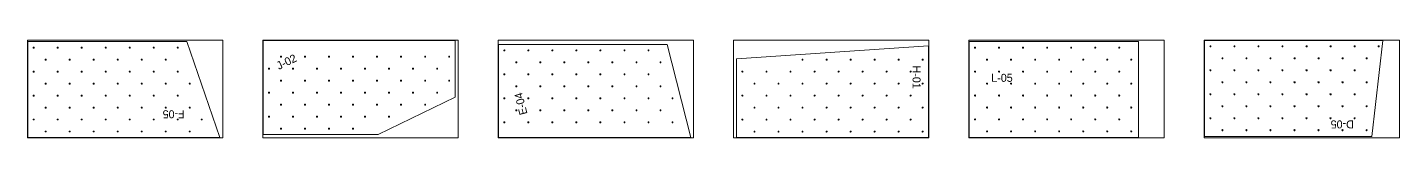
# Model space of a CAD drawing. Extents: x 0 to 287620, y 0 to 1220.
# Drawn here: x 52920 to 70060, y 0 to 1220 of the extents above; entities that cross this region are included whole.
import ezdxf

# ---------------------------------------------------------------- set-up
doc = ezdxf.new("R2010")
doc.units = 0
doc.header["$MEASUREMENT"] = 0
for name, color, linetype, lineweight in [('CUSTOM', 7, 'CONTINUOUS', 0), ('drilling', 7, 'CONTINUOUS', 0), ('FINAL', 7, 'CONTINUOUS', 0)]:
    doc.layers.add(name, color=color, linetype=linetype, lineweight=lineweight)

msp = doc.modelspace()

# ---------------------------------------------------------------- linework, layer by layer
at = {"layer": 'CUSTOM', "lineweight": 0}
for points in [[(52920, 0), (55360, 0), (55360, 1220), (52920, 1220)], [(55860, 0), (58300, 0), (58300, 1220), (55860, 1220)], [(58800, 0), (61240, 0), (61240, 1220), (58800, 1220)], [(61740, 0), (64180, 0), (64180, 1220), (61740, 1220)], [(64680, 0), (67120, 0), (67120, 1220), (64680, 1220)], [(67620, 0), (70060, 0), (70060, 1220), (67620, 1220)]]:
    msp.add_lwpolyline(points, close=True, dxfattribs=at)
at = {"layer": 'drilling', "lineweight": 0}
for points in [[(52992, 1128), (52993, 1124), (52995, 1122), (52999, 1122), (53002, 1123), (53004, 1126), (53004, 1130), (53002, 1133), (52999, 1134), (52995, 1134), (52993, 1132)], [(53292, 1128), (53293, 1124), (53295, 1122), (53299, 1122), (53302, 1123), (53304, 1126), (53304, 1130), (53302, 1133), (53299, 1134), (53295, 1134), (53293, 1132)], [(53592, 1128), (53593, 1124), (53595, 1122), (53599, 1122), (53602, 1123), (53604, 1126), (53604, 1130), (53602, 1133), (53599, 1134), (53595, 1134), (53593, 1132)], [(53892, 1128), (53893, 1124), (53895, 1122), (53899, 1122), (53902, 1123), (53904, 1126), (53904, 1130), (53902, 1133), (53899, 1134), (53895, 1134), (53893, 1132)], [(54192, 1128), (54193, 1124), (54195, 1122), (54199, 1122), (54202, 1123), (54204, 1126), (54204, 1130), (54202, 1133), (54199, 1134), (54195, 1134), (54193, 1132)], [(54492, 1128), (54493, 1124), (54495, 1122), (54499, 1122), (54502, 1123), (54504, 1126), (54504, 1130), (54502, 1133), (54499, 1134), (54495, 1134), (54493, 1132)], [(54792, 1128), (54793, 1124), (54795, 1122), (54799, 1122), (54802, 1123), (54804, 1126), (54804, 1130), (54802, 1133), (54799, 1134), (54795, 1134), (54793, 1132)], [(58878, 1099), (58874, 1098), (58872, 1095), (58872, 1092), (58873, 1088), (58876, 1086), (58880, 1086), (58883, 1088), (58884, 1092), (58884, 1095), (58882, 1098)], [(59178, 1099), (59174, 1098), (59172, 1095), (59172, 1092), (59173, 1088), (59176, 1086), (59180, 1086), (59183, 1088), (59184, 1092), (59184, 1095), (59182, 1098)], [(59478, 1099), (59474, 1098), (59472, 1095), (59472, 1092), (59473, 1088), (59476, 1086), (59480, 1086), (59483, 1088), (59484, 1092), (59484, 1095), (59482, 1098)], [(59778, 1099), (59774, 1098), (59772, 1095), (59772, 1092), (59773, 1088), (59776, 1086), (59780, 1086), (59783, 1088), (59784, 1092), (59784, 1095), (59782, 1098)], [(60078, 1099), (60074, 1098), (60072, 1095), (60072, 1092), (60073, 1088), (60076, 1086), (60080, 1086), (60083, 1088), (60084, 1092), (60084, 1095), (60082, 1098)], [(60378, 1099), (60374, 1098), (60372, 1095), (60372, 1092), (60373, 1088), (60376, 1086), (60380, 1086), (60383, 1088), (60384, 1092), (60384, 1095), (60382, 1098)], [(60678, 1099), (60674, 1098), (60672, 1095), (60672, 1092), (60673, 1088), (60676, 1086), (60680, 1086), (60683, 1088), (60684, 1092), (60684, 1095), (60682, 1098)], [(64764, 1128), (64763, 1132), (64761, 1134), (64757, 1135), (64754, 1133), (64752, 1130), (64752, 1126), (64754, 1123), (64757, 1122), (64761, 1122), (64763, 1125)], [(65064, 1128), (65063, 1132), (65061, 1134), (65057, 1135), (65054, 1133), (65052, 1130), (65052, 1126), (65054, 1123), (65057, 1122), (65061, 1122), (65063, 1125)], [(65364, 1128), (65363, 1132), (65361, 1134), (65357, 1135), (65354, 1133), (65352, 1130), (65352, 1126), (65354, 1123), (65357, 1122), (65361, 1122), (65363, 1125)], [(65664, 1128), (65663, 1132), (65661, 1134), (65657, 1135), (65654, 1133), (65652, 1130), (65652, 1126), (65654, 1123), (65657, 1122), (65661, 1122), (65663, 1125)], [(65964, 1128), (65963, 1132), (65961, 1134), (65957, 1135), (65954, 1133), (65952, 1130), (65952, 1126), (65954, 1123), (65957, 1122), (65961, 1122), (65963, 1125)], [(66264, 1128), (66263, 1132), (66261, 1134), (66257, 1135), (66254, 1133), (66252, 1130), (66252, 1126), (66254, 1123), (66257, 1122), (66261, 1122), (66263, 1125)], [(66564, 1128), (66563, 1132), (66561, 1134), (66557, 1135), (66554, 1133), (66552, 1130), (66552, 1126), (66554, 1123), (66557, 1122), (66561, 1122), (66563, 1125)], [(67691, 1144), (67693, 1141), (67695, 1138), (67699, 1138), (67702, 1139), (67704, 1143), (67704, 1146), (67702, 1149), (67699, 1151), (67695, 1150), (67693, 1148)], [(67991, 1144), (67993, 1141), (67995, 1138), (67999, 1138), (68002, 1139), (68004, 1143), (68004, 1146), (68002, 1149), (67999, 1151), (67995, 1150), (67993, 1148)], [(68291, 1144), (68293, 1141), (68295, 1138), (68299, 1138), (68302, 1139), (68304, 1143), (68304, 1146), (68302, 1149), (68299, 1151), (68295, 1150), (68293, 1148)], [(68591, 1144), (68593, 1141), (68595, 1138), (68599, 1138), (68602, 1139), (68604, 1143), (68604, 1146), (68602, 1149), (68599, 1151), (68595, 1150), (68593, 1148)], [(68891, 1144), (68893, 1141), (68895, 1138), (68899, 1138), (68902, 1139), (68904, 1143), (68904, 1146), (68902, 1149), (68899, 1151), (68895, 1150), (68893, 1148)], [(69191, 1144), (69193, 1141), (69195, 1138), (69199, 1138), (69202, 1139), (69204, 1143), (69204, 1146), (69202, 1149), (69199, 1151), (69195, 1150), (69193, 1148)], [(69491, 1144), (69493, 1141), (69495, 1138), (69499, 1138), (69502, 1139), (69504, 1143), (69504, 1146), (69502, 1149), (69499, 1151), (69495, 1150), (69493, 1148)], [(69791, 1144), (69793, 1141), (69795, 1138), (69799, 1138), (69802, 1139), (69804, 1143), (69804, 1146), (69802, 1149), (69799, 1151), (69795, 1150), (69793, 1148)], [(53142, 978), (53143, 974), (53145, 972), (53149, 972), (53152, 973), (53154, 976), (53154, 980), (53152, 983), (53149, 984), (53145, 984), (53143, 982)], [(53442, 978), (53443, 974), (53445, 972), (53449, 972), (53452, 973), (53454, 976), (53454, 980), (53452, 983), (53449, 984), (53445, 984), (53443, 982)], [(53742, 978), (53743, 974), (53745, 972), (53749, 972), (53752, 973), (53754, 976), (53754, 980), (53752, 983), (53749, 984), (53745, 984), (53743, 982)], [(54042, 978), (54043, 974), (54045, 972), (54049, 972), (54052, 973), (54054, 976), (54054, 980), (54052, 983), (54049, 984), (54045, 984), (54043, 982)], [(54342, 978), (54343, 974), (54345, 972), (54349, 972), (54352, 973), (54354, 976), (54354, 980), (54352, 983), (54349, 984), (54345, 984), (54343, 982)], [(54642, 978), (54643, 974), (54645, 972), (54649, 972), (54652, 973), (54654, 976), (54654, 980), (54652, 983), (54649, 984), (54645, 984), (54643, 982)], [(55944, 864), (55943, 867), (55941, 870), (55937, 870), (55934, 869), (55932, 866), (55932, 862), (55934, 859), (55937, 857), (55941, 858), (55943, 860)], [(56094, 1014), (56093, 1017), (56091, 1020), (56087, 1020), (56084, 1019), (56082, 1016), (56082, 1012), (56084, 1009), (56087, 1007), (56091, 1008), (56093, 1010)], [(56244, 864), (56243, 867), (56241, 870), (56237, 870), (56234, 869), (56232, 866), (56232, 862), (56234, 859), (56237, 857), (56241, 858), (56243, 860)], [(56394, 1014), (56393, 1017), (56391, 1020), (56387, 1020), (56384, 1019), (56382, 1016), (56382, 1012), (56384, 1009), (56387, 1007), (56391, 1008), (56393, 1010)], [(56544, 864), (56543, 867), (56541, 870), (56537, 870), (56534, 869), (56532, 866), (56532, 862), (56534, 859), (56537, 857), (56541, 858), (56543, 860)], [(56694, 1014), (56693, 1017), (56691, 1020), (56687, 1020), (56684, 1019), (56682, 1016), (56682, 1012), (56684, 1009), (56687, 1007), (56691, 1008), (56693, 1010)], [(56844, 864), (56843, 867), (56841, 870), (56837, 870), (56834, 869), (56832, 866), (56832, 862), (56834, 859), (56837, 857), (56841, 858), (56843, 860)], [(56994, 1014), (56993, 1017), (56991, 1020), (56987, 1020), (56984, 1019), (56982, 1016), (56982, 1012), (56984, 1009), (56987, 1007), (56991, 1008), (56993, 1010)], [(57144, 864), (57143, 867), (57141, 870), (57137, 870), (57134, 869), (57132, 866), (57132, 862), (57134, 859), (57137, 857), (57141, 858), (57143, 860)], [(57294, 1014), (57293, 1017), (57291, 1020), (57287, 1020), (57284, 1019), (57282, 1016), (57282, 1012), (57284, 1009), (57287, 1007), (57291, 1008), (57293, 1010)], [(57444, 864), (57443, 867), (57441, 870), (57437, 870), (57434, 869), (57432, 866), (57432, 862), (57434, 859), (57437, 857), (57441, 858), (57443, 860)], [(57594, 1014), (57593, 1017), (57591, 1020), (57587, 1020), (57584, 1019), (57582, 1016), (57582, 1012), (57584, 1009), (57587, 1007), (57591, 1008), (57593, 1010)], [(57744, 864), (57743, 867), (57741, 870), (57737, 870), (57734, 869), (57732, 866), (57732, 862), (57734, 859), (57737, 857), (57741, 858), (57743, 860)], [(57894, 1014), (57893, 1017), (57891, 1020), (57887, 1020), (57884, 1019), (57882, 1016), (57882, 1012), (57884, 1009), (57887, 1007), (57891, 1008), (57893, 1010)], [(58044, 864), (58043, 867), (58041, 870), (58037, 870), (58034, 869), (58032, 866), (58032, 862), (58034, 859), (58037, 857), (58041, 858), (58043, 860)], [(58194, 1014), (58193, 1017), (58191, 1020), (58187, 1020), (58184, 1019), (58182, 1016), (58182, 1012), (58184, 1009), (58187, 1007), (58191, 1008), (58193, 1010)], [(59028, 949), (59024, 948), (59022, 945), (59022, 942), (59023, 938), (59026, 936), (59030, 936), (59033, 938), (59034, 942), (59034, 945), (59032, 948)], [(59328, 949), (59324, 948), (59322, 945), (59322, 942), (59323, 938), (59326, 936), (59330, 936), (59333, 938), (59334, 942), (59334, 945), (59332, 948)], [(59628, 949), (59624, 948), (59622, 945), (59622, 942), (59623, 938), (59626, 936), (59630, 936), (59633, 938), (59634, 942), (59634, 945), (59632, 948)], [(59928, 949), (59924, 948), (59922, 945), (59922, 942), (59923, 938), (59926, 936), (59930, 936), (59933, 938), (59934, 942), (59934, 945), (59932, 948)], [(60228, 949), (60224, 948), (60222, 945), (60222, 942), (60223, 938), (60226, 936), (60230, 936), (60233, 938), (60234, 942), (60234, 945), (60232, 948)], [(60528, 949), (60524, 948), (60522, 945), (60522, 942), (60523, 938), (60526, 936), (60530, 936), (60533, 938), (60534, 942), (60534, 945), (60532, 948)], [(60828, 949), (60824, 948), (60822, 945), (60822, 942), (60823, 938), (60826, 936), (60830, 936), (60833, 938), (60834, 942), (60834, 945), (60832, 948)], [(62602, 971), (62606, 973), (62608, 975), (62608, 979), (62607, 982), (62604, 984), (62600, 984), (62597, 982), (62596, 979), (62596, 975), (62598, 973)], [(62902, 971), (62906, 973), (62908, 975), (62908, 979), (62907, 982), (62904, 984), (62900, 984), (62897, 982), (62896, 979), (62896, 975), (62898, 973)], [(63202, 971), (63206, 973), (63208, 975), (63208, 979), (63207, 982), (63204, 984), (63200, 984), (63197, 982), (63196, 979), (63196, 975), (63198, 973)], [(63502, 971), (63506, 973), (63508, 975), (63508, 979), (63507, 982), (63504, 984), (63500, 984), (63497, 982), (63496, 979), (63496, 975), (63498, 973)], [(63802, 971), (63806, 973), (63808, 975), (63808, 979), (63807, 982), (63804, 984), (63800, 984), (63797, 982), (63796, 979), (63796, 975), (63798, 973)], [(64102, 971), (64106, 973), (64108, 975), (64108, 979), (64107, 982), (64104, 984), (64100, 984), (64097, 982), (64096, 979), (64096, 975), (64098, 973)], [(64914, 978), (64913, 982), (64911, 984), (64907, 985), (64904, 983), (64902, 980), (64902, 976), (64904, 973), (64907, 972), (64911, 972), (64913, 975)], [(65214, 978), (65213, 982), (65211, 984), (65207, 985), (65204, 983), (65202, 980), (65202, 976), (65204, 973), (65207, 972), (65211, 972), (65213, 975)], [(65514, 978), (65513, 982), (65511, 984), (65507, 985), (65504, 983), (65502, 980), (65502, 976), (65504, 973), (65507, 972), (65511, 972), (65513, 975)], [(65814, 978), (65813, 982), (65811, 984), (65807, 985), (65804, 983), (65802, 980), (65802, 976), (65804, 973), (65807, 972), (65811, 972), (65813, 975)], [(66114, 978), (66113, 982), (66111, 984), (66107, 985), (66104, 983), (66102, 980), (66102, 976), (66104, 973), (66107, 972), (66111, 972), (66113, 975)], [(66414, 978), (66413, 982), (66411, 984), (66407, 985), (66404, 983), (66402, 980), (66402, 976), (66404, 973), (66407, 972), (66411, 972), (66413, 975)], [(66714, 978), (66713, 982), (66711, 984), (66707, 985), (66704, 983), (66702, 980), (66702, 976), (66704, 973), (66707, 972), (66711, 972), (66713, 975)], [(67841, 994), (67843, 991), (67845, 988), (67849, 988), (67852, 989), (67854, 993), (67854, 996), (67852, 999), (67849, 1001), (67845, 1000), (67843, 998)], [(68141, 994), (68143, 991), (68145, 988), (68149, 988), (68152, 989), (68154, 993), (68154, 996), (68152, 999), (68149, 1001), (68145, 1000), (68143, 998)], [(68441, 994), (68443, 991), (68445, 988), (68449, 988), (68452, 989), (68454, 993), (68454, 996), (68452, 999), (68449, 1001), (68445, 1000), (68443, 998)], [(68741, 994), (68743, 991), (68745, 988), (68749, 988), (68752, 989), (68754, 993), (68754, 996), (68752, 999), (68749, 1001), (68745, 1000), (68743, 998)], [(69041, 994), (69043, 991), (69045, 988), (69049, 988), (69052, 989), (69054, 993), (69054, 996), (69052, 999), (69049, 1001), (69045, 1000), (69043, 998)], [(69341, 994), (69343, 991), (69345, 988), (69349, 988), (69352, 989), (69354, 993), (69354, 996), (69352, 999), (69349, 1001), (69345, 1000), (69343, 998)], [(69641, 994), (69643, 991), (69645, 988), (69649, 988), (69652, 989), (69654, 993), (69654, 996), (69652, 999), (69649, 1001), (69645, 1000), (69643, 998)], [(52992, 828), (52993, 824), (52995, 822), (52999, 822), (53002, 823), (53004, 826), (53004, 830), (53002, 833), (52999, 834), (52995, 834), (52993, 832)], [(53292, 828), (53293, 824), (53295, 822), (53299, 822), (53302, 823), (53304, 826), (53304, 830), (53302, 833), (53299, 834), (53295, 834), (53293, 832)], [(53592, 828), (53593, 824), (53595, 822), (53599, 822), (53602, 823), (53604, 826), (53604, 830), (53602, 833), (53599, 834), (53595, 834), (53593, 832)], [(53892, 828), (53893, 824), (53895, 822), (53899, 822), (53902, 823), (53904, 826), (53904, 830), (53902, 833), (53899, 834), (53895, 834), (53893, 832)], [(54192, 828), (54193, 824), (54195, 822), (54199, 822), (54202, 823), (54204, 826), (54204, 830), (54202, 833), (54199, 834), (54195, 834), (54193, 832)], [(54492, 828), (54493, 824), (54495, 822), (54499, 822), (54502, 823), (54504, 826), (54504, 830), (54502, 833), (54499, 834), (54495, 834), (54493, 832)], [(54792, 828), (54793, 824), (54795, 822), (54799, 822), (54802, 823), (54804, 826), (54804, 830), (54802, 833), (54799, 834), (54795, 834), (54793, 832)], [(56094, 714), (56093, 717), (56091, 720), (56087, 720), (56084, 719), (56082, 716), (56082, 712), (56084, 709), (56087, 707), (56091, 708), (56093, 710)], [(56394, 714), (56393, 717), (56391, 720), (56387, 720), (56384, 719), (56382, 716), (56382, 712), (56384, 709), (56387, 707), (56391, 708), (56393, 710)], [(56694, 714), (56693, 717), (56691, 720), (56687, 720), (56684, 719), (56682, 716), (56682, 712), (56684, 709), (56687, 707), (56691, 708), (56693, 710)], [(56994, 714), (56993, 717), (56991, 720), (56987, 720), (56984, 719), (56982, 716), (56982, 712), (56984, 709), (56987, 707), (56991, 708), (56993, 710)], [(57294, 714), (57293, 717), (57291, 720), (57287, 720), (57284, 719), (57282, 716), (57282, 712), (57284, 709), (57287, 707), (57291, 708), (57293, 710)], [(57594, 714), (57593, 717), (57591, 720), (57587, 720), (57584, 719), (57582, 716), (57582, 712), (57584, 709), (57587, 707), (57591, 708), (57593, 710)], [(57894, 714), (57893, 717), (57891, 720), (57887, 720), (57884, 719), (57882, 716), (57882, 712), (57884, 709), (57887, 707), (57891, 708), (57893, 710)], [(58194, 714), (58193, 717), (58191, 720), (58187, 720), (58184, 719), (58182, 716), (58182, 712), (58184, 709), (58187, 707), (58191, 708), (58193, 710)], [(58878, 799), (58874, 798), (58872, 795), (58872, 792), (58873, 788), (58876, 786), (58880, 786), (58883, 788), (58884, 792), (58884, 795), (58882, 798)], [(59178, 799), (59174, 798), (59172, 795), (59172, 792), (59173, 788), (59176, 786), (59180, 786), (59183, 788), (59184, 792), (59184, 795), (59182, 798)], [(59478, 799), (59474, 798), (59472, 795), (59472, 792), (59473, 788), (59476, 786), (59480, 786), (59483, 788), (59484, 792), (59484, 795), (59482, 798)], [(59778, 799), (59774, 798), (59772, 795), (59772, 792), (59773, 788), (59776, 786), (59780, 786), (59783, 788), (59784, 792), (59784, 795), (59782, 798)], [(60078, 799), (60074, 798), (60072, 795), (60072, 792), (60073, 788), (60076, 786), (60080, 786), (60083, 788), (60084, 792), (60084, 795), (60082, 798)], [(60378, 799), (60374, 798), (60372, 795), (60372, 792), (60373, 788), (60376, 786), (60380, 786), (60383, 788), (60384, 792), (60384, 795), (60382, 798)], [(60678, 799), (60674, 798), (60672, 795), (60672, 792), (60673, 788), (60676, 786), (60680, 786), (60683, 788), (60684, 792), (60684, 795), (60682, 798)], [(61852, 821), (61856, 823), (61858, 825), (61858, 829), (61857, 832), (61854, 834), (61850, 834), (61847, 832), (61846, 829), (61846, 825), (61848, 823)], [(62152, 821), (62156, 823), (62158, 825), (62158, 829), (62157, 832), (62154, 834), (62150, 834), (62147, 832), (62146, 829), (62146, 825), (62148, 823)], [(62452, 821), (62456, 823), (62458, 825), (62458, 829), (62457, 832), (62454, 834), (62450, 834), (62447, 832), (62446, 829), (62446, 825), (62448, 823)], [(62752, 821), (62756, 823), (62758, 825), (62758, 829), (62757, 832), (62754, 834), (62750, 834), (62747, 832), (62746, 829), (62746, 825), (62748, 823)], [(63052, 821), (63056, 823), (63058, 825), (63058, 829), (63057, 832), (63054, 834), (63050, 834), (63047, 832), (63046, 829), (63046, 825), (63048, 823)], [(63352, 821), (63356, 823), (63358, 825), (63358, 829), (63357, 832), (63354, 834), (63350, 834), (63347, 832), (63346, 829), (63346, 825), (63348, 823)], [(63652, 821), (63656, 823), (63658, 825), (63658, 829), (63657, 832), (63654, 834), (63650, 834), (63647, 832), (63646, 829), (63646, 825), (63648, 823)], [(63952, 821), (63956, 823), (63958, 825), (63958, 829), (63957, 832), (63954, 834), (63950, 834), (63947, 832), (63946, 829), (63946, 825), (63948, 823)], [(64764, 828), (64763, 832), (64761, 834), (64757, 835), (64754, 833), (64752, 830), (64752, 826), (64754, 823), (64757, 822), (64761, 822), (64763, 825)], [(65064, 828), (65063, 832), (65061, 834), (65057, 835), (65054, 833), (65052, 830), (65052, 826), (65054, 823), (65057, 822), (65061, 822), (65063, 825)], [(65364, 828), (65363, 832), (65361, 834), (65357, 835), (65354, 833), (65352, 830), (65352, 826), (65354, 823), (65357, 822), (65361, 822), (65363, 825)], [(65664, 828), (65663, 832), (65661, 834), (65657, 835), (65654, 833), (65652, 830), (65652, 826), (65654, 823), (65657, 822), (65661, 822), (65663, 825)], [(65964, 828), (65963, 832), (65961, 834), (65957, 835), (65954, 833), (65952, 830), (65952, 826), (65954, 823), (65957, 822), (65961, 822), (65963, 825)], [(66264, 828), (66263, 832), (66261, 834), (66257, 835), (66254, 833), (66252, 830), (66252, 826), (66254, 823), (66257, 822), (66261, 822), (66263, 825)], [(66564, 828), (66563, 832), (66561, 834), (66557, 835), (66554, 833), (66552, 830), (66552, 826), (66554, 823), (66557, 822), (66561, 822), (66563, 825)], [(67691, 844), (67693, 841), (67695, 838), (67699, 838), (67702, 839), (67704, 843), (67704, 846), (67702, 849), (67699, 851), (67695, 850), (67693, 848)], [(67841, 694), (67843, 691), (67845, 688), (67849, 688), (67852, 689), (67854, 693), (67854, 696), (67852, 699), (67849, 701), (67845, 700), (67843, 698)], [(67991, 844), (67993, 841), (67995, 838), (67999, 838), (68002, 839), (68004, 843), (68004, 846), (68002, 849), (67999, 851), (67995, 850), (67993, 848)], [(68141, 694), (68143, 691), (68145, 688), (68149, 688), (68152, 689), (68154, 693), (68154, 696), (68152, 699), (68149, 701), (68145, 700), (68143, 698)], [(68291, 844), (68293, 841), (68295, 838), (68299, 838), (68302, 839), (68304, 843), (68304, 846), (68302, 849), (68299, 851), (68295, 850), (68293, 848)], [(68441, 694), (68443, 691), (68445, 688), (68449, 688), (68452, 689), (68454, 693), (68454, 696), (68452, 699), (68449, 701), (68445, 700), (68443, 698)], [(68591, 844), (68593, 841), (68595, 838), (68599, 838), (68602, 839), (68604, 843), (68604, 846), (68602, 849), (68599, 851), (68595, 850), (68593, 848)], [(68741, 694), (68743, 691), (68745, 688), (68749, 688), (68752, 689), (68754, 693), (68754, 696), (68752, 699), (68749, 701), (68745, 700), (68743, 698)], [(68891, 844), (68893, 841), (68895, 838), (68899, 838), (68902, 839), (68904, 843), (68904, 846), (68902, 849), (68899, 851), (68895, 850), (68893, 848)], [(69041, 694), (69043, 691), (69045, 688), (69049, 688), (69052, 689), (69054, 693), (69054, 696), (69052, 699), (69049, 701), (69045, 700), (69043, 698)], [(69191, 844), (69193, 841), (69195, 838), (69199, 838), (69202, 839), (69204, 843), (69204, 846), (69202, 849), (69199, 851), (69195, 850), (69193, 848)], [(69341, 694), (69343, 691), (69345, 688), (69349, 688), (69352, 689), (69354, 693), (69354, 696), (69352, 699), (69349, 701), (69345, 700), (69343, 698)], [(69491, 844), (69493, 841), (69495, 838), (69499, 838), (69502, 839), (69504, 843), (69504, 846), (69502, 849), (69499, 851), (69495, 850), (69493, 848)], [(69641, 694), (69643, 691), (69645, 688), (69649, 688), (69652, 689), (69654, 693), (69654, 696), (69652, 699), (69649, 701), (69645, 700), (69643, 698)], [(52992, 528), (52993, 524), (52995, 522), (52999, 522), (53002, 523), (53004, 526), (53004, 530), (53002, 533), (52999, 534), (52995, 534), (52993, 532)], [(53142, 678), (53143, 674), (53145, 672), (53149, 672), (53152, 673), (53154, 676), (53154, 680), (53152, 683), (53149, 684), (53145, 684), (53143, 682)], [(53292, 528), (53293, 524), (53295, 522), (53299, 522), (53302, 523), (53304, 526), (53304, 530), (53302, 533), (53299, 534), (53295, 534), (53293, 532)], [(53442, 678), (53443, 674), (53445, 672), (53449, 672), (53452, 673), (53454, 676), (53454, 680), (53452, 683), (53449, 684), (53445, 684), (53443, 682)], [(53592, 528), (53593, 524), (53595, 522), (53599, 522), (53602, 523), (53604, 526), (53604, 530), (53602, 533), (53599, 534), (53595, 534), (53593, 532)], [(53742, 678), (53743, 674), (53745, 672), (53749, 672), (53752, 673), (53754, 676), (53754, 680), (53752, 683), (53749, 684), (53745, 684), (53743, 682)], [(53892, 528), (53893, 524), (53895, 522), (53899, 522), (53902, 523), (53904, 526), (53904, 530), (53902, 533), (53899, 534), (53895, 534), (53893, 532)], [(54042, 678), (54043, 674), (54045, 672), (54049, 672), (54052, 673), (54054, 676), (54054, 680), (54052, 683), (54049, 684), (54045, 684), (54043, 682)], [(54192, 528), (54193, 524), (54195, 522), (54199, 522), (54202, 523), (54204, 526), (54204, 530), (54202, 533), (54199, 534), (54195, 534), (54193, 532)], [(54342, 678), (54343, 674), (54345, 672), (54349, 672), (54352, 673), (54354, 676), (54354, 680), (54352, 683), (54349, 684), (54345, 684), (54343, 682)], [(54492, 528), (54493, 524), (54495, 522), (54499, 522), (54502, 523), (54504, 526), (54504, 530), (54502, 533), (54499, 534), (54495, 534), (54493, 532)], [(54642, 678), (54643, 674), (54645, 672), (54649, 672), (54652, 673), (54654, 676), (54654, 680), (54652, 683), (54649, 684), (54645, 684), (54643, 682)], [(54792, 528), (54793, 524), (54795, 522), (54799, 522), (54802, 523), (54804, 526), (54804, 530), (54802, 533), (54799, 534), (54795, 534), (54793, 532)], [(54942, 678), (54943, 674), (54945, 672), (54949, 672), (54952, 673), (54954, 676), (54954, 680), (54952, 683), (54949, 684), (54945, 684), (54943, 682)], [(55944, 564), (55943, 567), (55941, 570), (55937, 570), (55934, 569), (55932, 566), (55932, 562), (55934, 559), (55937, 557), (55941, 558), (55943, 560)], [(56244, 564), (56243, 567), (56241, 570), (56237, 570), (56234, 569), (56232, 566), (56232, 562), (56234, 559), (56237, 557), (56241, 558), (56243, 560)], [(56544, 564), (56543, 567), (56541, 570), (56537, 570), (56534, 569), (56532, 566), (56532, 562), (56534, 559), (56537, 557), (56541, 558), (56543, 560)], [(56844, 564), (56843, 567), (56841, 570), (56837, 570), (56834, 569), (56832, 566), (56832, 562), (56834, 559), (56837, 557), (56841, 558), (56843, 560)], [(57144, 564), (57143, 567), (57141, 570), (57137, 570), (57134, 569), (57132, 566), (57132, 562), (57134, 559), (57137, 557), (57141, 558), (57143, 560)], [(57444, 564), (57443, 567), (57441, 570), (57437, 570), (57434, 569), (57432, 566), (57432, 562), (57434, 559), (57437, 557), (57441, 558), (57443, 560)], [(57744, 564), (57743, 567), (57741, 570), (57737, 570), (57734, 569), (57732, 566), (57732, 562), (57734, 559), (57737, 557), (57741, 558), (57743, 560)], [(58044, 564), (58043, 567), (58041, 570), (58037, 570), (58034, 569), (58032, 566), (58032, 562), (58034, 559), (58037, 557), (58041, 558), (58043, 560)], [(59028, 649), (59024, 648), (59022, 645), (59022, 642), (59023, 638), (59026, 636), (59030, 636), (59033, 638), (59034, 642), (59034, 645), (59032, 648)], [(59328, 649), (59324, 648), (59322, 645), (59322, 642), (59323, 638), (59326, 636), (59330, 636), (59333, 638), (59334, 642), (59334, 645), (59332, 648)], [(59628, 649), (59624, 648), (59622, 645), (59622, 642), (59623, 638), (59626, 636), (59630, 636), (59633, 638), (59634, 642), (59634, 645), (59632, 648)], [(59928, 649), (59924, 648), (59922, 645), (59922, 642), (59923, 638), (59926, 636), (59930, 636), (59933, 638), (59934, 642), (59934, 645), (59932, 648)], [(60228, 649), (60224, 648), (60222, 645), (60222, 642), (60223, 638), (60226, 636), (60230, 636), (60233, 638), (60234, 642), (60234, 645), (60232, 648)], [(60528, 649), (60524, 648), (60522, 645), (60522, 642), (60523, 638), (60526, 636), (60530, 636), (60533, 638), (60534, 642), (60534, 645), (60532, 648)], [(60828, 649), (60824, 648), (60822, 645), (60822, 642), (60823, 638), (60826, 636), (60830, 636), (60833, 638), (60834, 642), (60834, 645), (60832, 648)], [(61852, 521), (61856, 523), (61858, 525), (61858, 529), (61857, 532), (61854, 534), (61850, 534), (61847, 532), (61846, 529), (61846, 525), (61848, 523)], [(62002, 671), (62006, 673), (62008, 675), (62008, 679), (62007, 682), (62004, 684), (62000, 684), (61997, 682), (61996, 679), (61996, 675), (61998, 673)], [(62152, 521), (62156, 523), (62158, 525), (62158, 529), (62157, 532), (62154, 534), (62150, 534), (62147, 532), (62146, 529), (62146, 525), (62148, 523)], [(62302, 671), (62306, 673), (62308, 675), (62308, 679), (62307, 682), (62304, 684), (62300, 684), (62297, 682), (62296, 679), (62296, 675), (62298, 673)], [(62452, 521), (62456, 523), (62458, 525), (62458, 529), (62457, 532), (62454, 534), (62450, 534), (62447, 532), (62446, 529), (62446, 525), (62448, 523)], [(62602, 671), (62606, 673), (62608, 675), (62608, 679), (62607, 682), (62604, 684), (62600, 684), (62597, 682), (62596, 679), (62596, 675), (62598, 673)], [(62752, 521), (62756, 523), (62758, 525), (62758, 529), (62757, 532), (62754, 534), (62750, 534), (62747, 532), (62746, 529), (62746, 525), (62748, 523)], [(62902, 671), (62906, 673), (62908, 675), (62908, 679), (62907, 682), (62904, 684), (62900, 684), (62897, 682), (62896, 679), (62896, 675), (62898, 673)], [(63052, 521), (63056, 523), (63058, 525), (63058, 529), (63057, 532), (63054, 534), (63050, 534), (63047, 532), (63046, 529), (63046, 525), (63048, 523)], [(63202, 671), (63206, 673), (63208, 675), (63208, 679), (63207, 682), (63204, 684), (63200, 684), (63197, 682), (63196, 679), (63196, 675), (63198, 673)], [(63352, 521), (63356, 523), (63358, 525), (63358, 529), (63357, 532), (63354, 534), (63350, 534), (63347, 532), (63346, 529), (63346, 525), (63348, 523)], [(63502, 671), (63506, 673), (63508, 675), (63508, 679), (63507, 682), (63504, 684), (63500, 684), (63497, 682), (63496, 679), (63496, 675), (63498, 673)], [(63652, 521), (63656, 523), (63658, 525), (63658, 529), (63657, 532), (63654, 534), (63650, 534), (63647, 532), (63646, 529), (63646, 525), (63648, 523)], [(63802, 671), (63806, 673), (63808, 675), (63808, 679), (63807, 682), (63804, 684), (63800, 684), (63797, 682), (63796, 679), (63796, 675), (63798, 673)], [(63952, 521), (63956, 523), (63958, 525), (63958, 529), (63957, 532), (63954, 534), (63950, 534), (63947, 532), (63946, 529), (63946, 525), (63948, 523)], [(64102, 671), (64106, 673), (64108, 675), (64108, 679), (64107, 682), (64104, 684), (64100, 684), (64097, 682), (64096, 679), (64096, 675), (64098, 673)], [(64764, 528), (64763, 532), (64761, 534), (64757, 535), (64754, 533), (64752, 530), (64752, 526), (64754, 523), (64757, 522), (64761, 522), (64763, 525)], [(64914, 678), (64913, 682), (64911, 684), (64907, 685), (64904, 683), (64902, 680), (64902, 676), (64904, 673), (64907, 672), (64911, 672), (64913, 675)], [(65064, 528), (65063, 532), (65061, 534), (65057, 535), (65054, 533), (65052, 530), (65052, 526), (65054, 523), (65057, 522), (65061, 522), (65063, 525)], [(65214, 678), (65213, 682), (65211, 684), (65207, 685), (65204, 683), (65202, 680), (65202, 676), (65204, 673), (65207, 672), (65211, 672), (65213, 675)], [(65364, 528), (65363, 532), (65361, 534), (65357, 535), (65354, 533), (65352, 530), (65352, 526), (65354, 523), (65357, 522), (65361, 522), (65363, 525)], [(65514, 678), (65513, 682), (65511, 684), (65507, 685), (65504, 683), (65502, 680), (65502, 676), (65504, 673), (65507, 672), (65511, 672), (65513, 675)], [(65664, 528), (65663, 532), (65661, 534), (65657, 535), (65654, 533), (65652, 530), (65652, 526), (65654, 523), (65657, 522), (65661, 522), (65663, 525)], [(65814, 678), (65813, 682), (65811, 684), (65807, 685), (65804, 683), (65802, 680), (65802, 676), (65804, 673), (65807, 672), (65811, 672), (65813, 675)], [(65964, 528), (65963, 532), (65961, 534), (65957, 535), (65954, 533), (65952, 530), (65952, 526), (65954, 523), (65957, 522), (65961, 522), (65963, 525)], [(66114, 678), (66113, 682), (66111, 684), (66107, 685), (66104, 683), (66102, 680), (66102, 676), (66104, 673), (66107, 672), (66111, 672), (66113, 675)], [(66264, 528), (66263, 532), (66261, 534), (66257, 535), (66254, 533), (66252, 530), (66252, 526), (66254, 523), (66257, 522), (66261, 522), (66263, 525)], [(66414, 678), (66413, 682), (66411, 684), (66407, 685), (66404, 683), (66402, 680), (66402, 676), (66404, 673), (66407, 672), (66411, 672), (66413, 675)], [(66564, 528), (66563, 532), (66561, 534), (66557, 535), (66554, 533), (66552, 530), (66552, 526), (66554, 523), (66557, 522), (66561, 522), (66563, 525)], [(66714, 678), (66713, 682), (66711, 684), (66707, 685), (66704, 683), (66702, 680), (66702, 676), (66704, 673), (66707, 672), (66711, 672), (66713, 675)], [(67691, 544), (67693, 541), (67695, 538), (67699, 538), (67702, 539), (67704, 543), (67704, 546), (67702, 549), (67699, 551), (67695, 550), (67693, 548)], [(67991, 544), (67993, 541), (67995, 538), (67999, 538), (68002, 539), (68004, 543), (68004, 546), (68002, 549), (67999, 551), (67995, 550), (67993, 548)], [(68291, 544), (68293, 541), (68295, 538), (68299, 538), (68302, 539), (68304, 543), (68304, 546), (68302, 549), (68299, 551), (68295, 550), (68293, 548)], [(68591, 544), (68593, 541), (68595, 538), (68599, 538), (68602, 539), (68604, 543), (68604, 546), (68602, 549), (68599, 551), (68595, 550), (68593, 548)], [(68891, 544), (68893, 541), (68895, 538), (68899, 538), (68902, 539), (68904, 543), (68904, 546), (68902, 549), (68899, 551), (68895, 550), (68893, 548)], [(69191, 544), (69193, 541), (69195, 538), (69199, 538), (69202, 539), (69204, 543), (69204, 546), (69202, 549), (69199, 551), (69195, 550), (69193, 548)], [(69491, 544), (69493, 541), (69495, 538), (69499, 538), (69502, 539), (69504, 543), (69504, 546), (69502, 549), (69499, 551), (69495, 550), (69493, 548)], [(53142, 378), (53143, 374), (53145, 372), (53149, 372), (53152, 373), (53154, 376), (53154, 380), (53152, 383), (53149, 384), (53145, 384), (53143, 382)], [(53442, 378), (53443, 374), (53445, 372), (53449, 372), (53452, 373), (53454, 376), (53454, 380), (53452, 383), (53449, 384), (53445, 384), (53443, 382)], [(53742, 378), (53743, 374), (53745, 372), (53749, 372), (53752, 373), (53754, 376), (53754, 380), (53752, 383), (53749, 384), (53745, 384), (53743, 382)], [(54042, 378), (54043, 374), (54045, 372), (54049, 372), (54052, 373), (54054, 376), (54054, 380), (54052, 383), (54049, 384), (54045, 384), (54043, 382)], [(54342, 378), (54343, 374), (54345, 372), (54349, 372), (54352, 373), (54354, 376), (54354, 380), (54352, 383), (54349, 384), (54345, 384), (54343, 382)], [(54642, 378), (54643, 374), (54645, 372), (54649, 372), (54652, 373), (54654, 376), (54654, 380), (54652, 383), (54649, 384), (54645, 384), (54643, 382)], [(54942, 378), (54943, 374), (54945, 372), (54949, 372), (54952, 373), (54954, 376), (54954, 380), (54952, 383), (54949, 384), (54945, 384), (54943, 382)], [(56094, 414), (56093, 417), (56091, 420), (56087, 420), (56084, 419), (56082, 416), (56082, 412), (56084, 409), (56087, 407), (56091, 408), (56093, 410)], [(56394, 414), (56393, 417), (56391, 420), (56387, 420), (56384, 419), (56382, 416), (56382, 412), (56384, 409), (56387, 407), (56391, 408), (56393, 410)], [(56694, 414), (56693, 417), (56691, 420), (56687, 420), (56684, 419), (56682, 416), (56682, 412), (56684, 409), (56687, 407), (56691, 408), (56693, 410)], [(56994, 414), (56993, 417), (56991, 420), (56987, 420), (56984, 419), (56982, 416), (56982, 412), (56984, 409), (56987, 407), (56991, 408), (56993, 410)], [(57294, 414), (57293, 417), (57291, 420), (57287, 420), (57284, 419), (57282, 416), (57282, 412), (57284, 409), (57287, 407), (57291, 408), (57293, 410)], [(57594, 414), (57593, 417), (57591, 420), (57587, 420), (57584, 419), (57582, 416), (57582, 412), (57584, 409), (57587, 407), (57591, 408), (57593, 410)], [(57894, 414), (57893, 417), (57891, 420), (57887, 420), (57884, 419), (57882, 416), (57882, 412), (57884, 409), (57887, 407), (57891, 408), (57893, 410)], [(58878, 499), (58874, 498), (58872, 495), (58872, 492), (58873, 488), (58876, 486), (58880, 486), (58883, 488), (58884, 492), (58884, 495), (58882, 498)], [(59028, 349), (59024, 348), (59022, 345), (59022, 342), (59023, 338), (59026, 336), (59030, 336), (59033, 338), (59034, 342), (59034, 345), (59032, 348)], [(59178, 499), (59174, 498), (59172, 495), (59172, 492), (59173, 488), (59176, 486), (59180, 486), (59183, 488), (59184, 492), (59184, 495), (59182, 498)], [(59328, 349), (59324, 348), (59322, 345), (59322, 342), (59323, 338), (59326, 336), (59330, 336), (59333, 338), (59334, 342), (59334, 345), (59332, 348)], [(59478, 499), (59474, 498), (59472, 495), (59472, 492), (59473, 488), (59476, 486), (59480, 486), (59483, 488), (59484, 492), (59484, 495), (59482, 498)], [(59628, 349), (59624, 348), (59622, 345), (59622, 342), (59623, 338), (59626, 336), (59630, 336), (59633, 338), (59634, 342), (59634, 345), (59632, 348)], [(59778, 499), (59774, 498), (59772, 495), (59772, 492), (59773, 488), (59776, 486), (59780, 486), (59783, 488), (59784, 492), (59784, 495), (59782, 498)], [(59928, 349), (59924, 348), (59922, 345), (59922, 342), (59923, 338), (59926, 336), (59930, 336), (59933, 338), (59934, 342), (59934, 345), (59932, 348)], [(60078, 499), (60074, 498), (60072, 495), (60072, 492), (60073, 488), (60076, 486), (60080, 486), (60083, 488), (60084, 492), (60084, 495), (60082, 498)], [(60228, 349), (60224, 348), (60222, 345), (60222, 342), (60223, 338), (60226, 336), (60230, 336), (60233, 338), (60234, 342), (60234, 345), (60232, 348)], [(60378, 499), (60374, 498), (60372, 495), (60372, 492), (60373, 488), (60376, 486), (60380, 486), (60383, 488), (60384, 492), (60384, 495), (60382, 498)], [(60528, 349), (60524, 348), (60522, 345), (60522, 342), (60523, 338), (60526, 336), (60530, 336), (60533, 338), (60534, 342), (60534, 345), (60532, 348)], [(60678, 499), (60674, 498), (60672, 495), (60672, 492), (60673, 488), (60676, 486), (60680, 486), (60683, 488), (60684, 492), (60684, 495), (60682, 498)], [(60828, 349), (60824, 348), (60822, 345), (60822, 342), (60823, 338), (60826, 336), (60830, 336), (60833, 338), (60834, 342), (60834, 345), (60832, 348)], [(60978, 499), (60974, 498), (60972, 495), (60972, 492), (60973, 488), (60976, 486), (60980, 486), (60983, 488), (60984, 492), (60984, 495), (60982, 498)], [(62002, 371), (62006, 373), (62008, 375), (62008, 379), (62007, 382), (62004, 384), (62000, 384), (61997, 382), (61996, 379), (61996, 375), (61998, 373)], [(62302, 371), (62306, 373), (62308, 375), (62308, 379), (62307, 382), (62304, 384), (62300, 384), (62297, 382), (62296, 379), (62296, 375), (62298, 373)], [(62602, 371), (62606, 373), (62608, 375), (62608, 379), (62607, 382), (62604, 384), (62600, 384), (62597, 382), (62596, 379), (62596, 375), (62598, 373)], [(62902, 371), (62906, 373), (62908, 375), (62908, 379), (62907, 382), (62904, 384), (62900, 384), (62897, 382), (62896, 379), (62896, 375), (62898, 373)], [(63202, 371), (63206, 373), (63208, 375), (63208, 379), (63207, 382), (63204, 384), (63200, 384), (63197, 382), (63196, 379), (63196, 375), (63198, 373)], [(63502, 371), (63506, 373), (63508, 375), (63508, 379), (63507, 382), (63504, 384), (63500, 384), (63497, 382), (63496, 379), (63496, 375), (63498, 373)], [(63802, 371), (63806, 373), (63808, 375), (63808, 379), (63807, 382), (63804, 384), (63800, 384), (63797, 382), (63796, 379), (63796, 375), (63798, 373)], [(64102, 371), (64106, 373), (64108, 375), (64108, 379), (64107, 382), (64104, 384), (64100, 384), (64097, 382), (64096, 379), (64096, 375), (64098, 373)], [(64914, 378), (64913, 382), (64911, 384), (64907, 385), (64904, 383), (64902, 380), (64902, 376), (64904, 373), (64907, 372), (64911, 372), (64913, 375)], [(65214, 378), (65213, 382), (65211, 384), (65207, 385), (65204, 383), (65202, 380), (65202, 376), (65204, 373), (65207, 372), (65211, 372), (65213, 375)], [(65514, 378), (65513, 382), (65511, 384), (65507, 385), (65504, 383), (65502, 380), (65502, 376), (65504, 373), (65507, 372), (65511, 372), (65513, 375)], [(65814, 378), (65813, 382), (65811, 384), (65807, 385), (65804, 383), (65802, 380), (65802, 376), (65804, 373), (65807, 372), (65811, 372), (65813, 375)], [(66114, 378), (66113, 382), (66111, 384), (66107, 385), (66104, 383), (66102, 380), (66102, 376), (66104, 373), (66107, 372), (66111, 372), (66113, 375)], [(66414, 378), (66413, 382), (66411, 384), (66407, 385), (66404, 383), (66402, 380), (66402, 376), (66404, 373), (66407, 372), (66411, 372), (66413, 375)], [(66714, 378), (66713, 382), (66711, 384), (66707, 385), (66704, 383), (66702, 380), (66702, 376), (66704, 373), (66707, 372), (66711, 372), (66713, 375)], [(67841, 394), (67843, 391), (67845, 388), (67849, 388), (67852, 389), (67854, 393), (67854, 396), (67852, 399), (67849, 401), (67845, 400), (67843, 398)], [(68141, 394), (68143, 391), (68145, 388), (68149, 388), (68152, 389), (68154, 393), (68154, 396), (68152, 399), (68149, 401), (68145, 400), (68143, 398)], [(68441, 394), (68443, 391), (68445, 388), (68449, 388), (68452, 389), (68454, 393), (68454, 396), (68452, 399), (68449, 401), (68445, 400), (68443, 398)], [(68741, 394), (68743, 391), (68745, 388), (68749, 388), (68752, 389), (68754, 393), (68754, 396), (68752, 399), (68749, 401), (68745, 400), (68743, 398)], [(69041, 394), (69043, 391), (69045, 388), (69049, 388), (69052, 389), (69054, 393), (69054, 396), (69052, 399), (69049, 401), (69045, 400), (69043, 398)], [(69341, 394), (69343, 391), (69345, 388), (69349, 388), (69352, 389), (69354, 393), (69354, 396), (69352, 399), (69349, 401), (69345, 400), (69343, 398)], [(69641, 394), (69643, 391), (69645, 388), (69649, 388), (69652, 389), (69654, 393), (69654, 396), (69652, 399), (69649, 401), (69645, 400), (69643, 398)], [(52992, 228), (52993, 224), (52995, 222), (52999, 222), (53002, 223), (53004, 226), (53004, 230), (53002, 233), (52999, 234), (52995, 234), (52993, 232)], [(53292, 228), (53293, 224), (53295, 222), (53299, 222), (53302, 223), (53304, 226), (53304, 230), (53302, 233), (53299, 234), (53295, 234), (53293, 232)], [(53592, 228), (53593, 224), (53595, 222), (53599, 222), (53602, 223), (53604, 226), (53604, 230), (53602, 233), (53599, 234), (53595, 234), (53593, 232)], [(53892, 228), (53893, 224), (53895, 222), (53899, 222), (53902, 223), (53904, 226), (53904, 230), (53902, 233), (53899, 234), (53895, 234), (53893, 232)], [(54192, 228), (54193, 224), (54195, 222), (54199, 222), (54202, 223), (54204, 226), (54204, 230), (54202, 233), (54199, 234), (54195, 234), (54193, 232)], [(54492, 228), (54493, 224), (54495, 222), (54499, 222), (54502, 223), (54504, 226), (54504, 230), (54502, 233), (54499, 234), (54495, 234), (54493, 232)], [(54792, 228), (54793, 224), (54795, 222), (54799, 222), (54802, 223), (54804, 226), (54804, 230), (54802, 233), (54799, 234), (54795, 234), (54793, 232)], [(55092, 228), (55093, 224), (55095, 222), (55099, 222), (55102, 223), (55104, 226), (55104, 230), (55102, 233), (55099, 234), (55095, 234), (55093, 232)], [(55944, 264), (55943, 267), (55941, 270), (55937, 270), (55934, 269), (55932, 266), (55932, 262), (55934, 259), (55937, 257), (55941, 258), (55943, 260)], [(56244, 264), (56243, 267), (56241, 270), (56237, 270), (56234, 269), (56232, 266), (56232, 262), (56234, 259), (56237, 257), (56241, 258), (56243, 260)], [(56544, 264), (56543, 267), (56541, 270), (56537, 270), (56534, 269), (56532, 266), (56532, 262), (56534, 259), (56537, 257), (56541, 258), (56543, 260)], [(56844, 264), (56843, 267), (56841, 270), (56837, 270), (56834, 269), (56832, 266), (56832, 262), (56834, 259), (56837, 257), (56841, 258), (56843, 260)], [(57144, 264), (57143, 267), (57141, 270), (57137, 270), (57134, 269), (57132, 266), (57132, 262), (57134, 259), (57137, 257), (57141, 258), (57143, 260)], [(57444, 264), (57443, 267), (57441, 270), (57437, 270), (57434, 269), (57432, 266), (57432, 262), (57434, 259), (57437, 257), (57441, 258), (57443, 260)], [(58878, 199), (58874, 198), (58872, 195), (58872, 192), (58873, 188), (58876, 186), (58880, 186), (58883, 188), (58884, 192), (58884, 195), (58882, 198)], [(59178, 199), (59174, 198), (59172, 195), (59172, 192), (59173, 188), (59176, 186), (59180, 186), (59183, 188), (59184, 192), (59184, 195), (59182, 198)], [(59478, 199), (59474, 198), (59472, 195), (59472, 192), (59473, 188), (59476, 186), (59480, 186), (59483, 188), (59484, 192), (59484, 195), (59482, 198)], [(59778, 199), (59774, 198), (59772, 195), (59772, 192), (59773, 188), (59776, 186), (59780, 186), (59783, 188), (59784, 192), (59784, 195), (59782, 198)], [(60078, 199), (60074, 198), (60072, 195), (60072, 192), (60073, 188), (60076, 186), (60080, 186), (60083, 188), (60084, 192), (60084, 195), (60082, 198)], [(60378, 199), (60374, 198), (60372, 195), (60372, 192), (60373, 188), (60376, 186), (60380, 186), (60383, 188), (60384, 192), (60384, 195), (60382, 198)], [(60678, 199), (60674, 198), (60672, 195), (60672, 192), (60673, 188), (60676, 186), (60680, 186), (60683, 188), (60684, 192), (60684, 195), (60682, 198)], [(60978, 199), (60974, 198), (60972, 195), (60972, 192), (60973, 188), (60976, 186), (60980, 186), (60983, 188), (60984, 192), (60984, 195), (60982, 198)], [(61852, 221), (61856, 223), (61858, 225), (61858, 229), (61857, 232), (61854, 234), (61850, 234), (61847, 232), (61846, 229), (61846, 225), (61848, 223)], [(62152, 221), (62156, 223), (62158, 225), (62158, 229), (62157, 232), (62154, 234), (62150, 234), (62147, 232), (62146, 229), (62146, 225), (62148, 223)], [(62452, 221), (62456, 223), (62458, 225), (62458, 229), (62457, 232), (62454, 234), (62450, 234), (62447, 232), (62446, 229), (62446, 225), (62448, 223)], [(62752, 221), (62756, 223), (62758, 225), (62758, 229), (62757, 232), (62754, 234), (62750, 234), (62747, 232), (62746, 229), (62746, 225), (62748, 223)], [(63052, 221), (63056, 223), (63058, 225), (63058, 229), (63057, 232), (63054, 234), (63050, 234), (63047, 232), (63046, 229), (63046, 225), (63048, 223)], [(63352, 221), (63356, 223), (63358, 225), (63358, 229), (63357, 232), (63354, 234), (63350, 234), (63347, 232), (63346, 229), (63346, 225), (63348, 223)], [(63652, 221), (63656, 223), (63658, 225), (63658, 229), (63657, 232), (63654, 234), (63650, 234), (63647, 232), (63646, 229), (63646, 225), (63648, 223)], [(63952, 221), (63956, 223), (63958, 225), (63958, 229), (63957, 232), (63954, 234), (63950, 234), (63947, 232), (63946, 229), (63946, 225), (63948, 223)], [(64764, 228), (64763, 232), (64761, 234), (64757, 235), (64754, 233), (64752, 230), (64752, 226), (64754, 223), (64757, 222), (64761, 222), (64763, 225)], [(65064, 228), (65063, 232), (65061, 234), (65057, 235), (65054, 233), (65052, 230), (65052, 226), (65054, 223), (65057, 222), (65061, 222), (65063, 225)], [(65364, 228), (65363, 232), (65361, 234), (65357, 235), (65354, 233), (65352, 230), (65352, 226), (65354, 223), (65357, 222), (65361, 222), (65363, 225)], [(65664, 228), (65663, 232), (65661, 234), (65657, 235), (65654, 233), (65652, 230), (65652, 226), (65654, 223), (65657, 222), (65661, 222), (65663, 225)], [(65964, 228), (65963, 232), (65961, 234), (65957, 235), (65954, 233), (65952, 230), (65952, 226), (65954, 223), (65957, 222), (65961, 222), (65963, 225)], [(66264, 228), (66263, 232), (66261, 234), (66257, 235), (66254, 233), (66252, 230), (66252, 226), (66254, 223), (66257, 222), (66261, 222), (66263, 225)], [(66564, 228), (66563, 232), (66561, 234), (66557, 235), (66554, 233), (66552, 230), (66552, 226), (66554, 223), (66557, 222), (66561, 222), (66563, 225)], [(67691, 244), (67693, 241), (67695, 238), (67699, 238), (67702, 239), (67704, 243), (67704, 246), (67702, 249), (67699, 251), (67695, 250), (67693, 248)], [(67991, 244), (67993, 241), (67995, 238), (67999, 238), (68002, 239), (68004, 243), (68004, 246), (68002, 249), (67999, 251), (67995, 250), (67993, 248)], [(68291, 244), (68293, 241), (68295, 238), (68299, 238), (68302, 239), (68304, 243), (68304, 246), (68302, 249), (68299, 251), (68295, 250), (68293, 248)], [(68591, 244), (68593, 241), (68595, 238), (68599, 238), (68602, 239), (68604, 243), (68604, 246), (68602, 249), (68599, 251), (68595, 250), (68593, 248)], [(68891, 244), (68893, 241), (68895, 238), (68899, 238), (68902, 239), (68904, 243), (68904, 246), (68902, 249), (68899, 251), (68895, 250), (68893, 248)], [(69191, 244), (69193, 241), (69195, 238), (69199, 238), (69202, 239), (69204, 243), (69204, 246), (69202, 249), (69199, 251), (69195, 250), (69193, 248)], [(69491, 244), (69493, 241), (69495, 238), (69499, 238), (69502, 239), (69504, 243), (69504, 246), (69502, 249), (69499, 251), (69495, 250), (69493, 248)], [(53142, 78), (53143, 74), (53145, 72), (53149, 72), (53152, 73), (53154, 76), (53154, 80), (53152, 83), (53149, 84), (53145, 84), (53143, 82)], [(53442, 78), (53443, 74), (53445, 72), (53449, 72), (53452, 73), (53454, 76), (53454, 80), (53452, 83), (53449, 84), (53445, 84), (53443, 82)], [(53742, 78), (53743, 74), (53745, 72), (53749, 72), (53752, 73), (53754, 76), (53754, 80), (53752, 83), (53749, 84), (53745, 84), (53743, 82)], [(54042, 78), (54043, 74), (54045, 72), (54049, 72), (54052, 73), (54054, 76), (54054, 80), (54052, 83), (54049, 84), (54045, 84), (54043, 82)], [(54342, 78), (54343, 74), (54345, 72), (54349, 72), (54352, 73), (54354, 76), (54354, 80), (54352, 83), (54349, 84), (54345, 84), (54343, 82)], [(54642, 78), (54643, 74), (54645, 72), (54649, 72), (54652, 73), (54654, 76), (54654, 80), (54652, 83), (54649, 84), (54645, 84), (54643, 82)], [(54942, 78), (54943, 74), (54945, 72), (54949, 72), (54952, 73), (54954, 76), (54954, 80), (54952, 83), (54949, 84), (54945, 84), (54943, 82)], [(56094, 114), (56093, 117), (56091, 120), (56087, 120), (56084, 119), (56082, 116), (56082, 112), (56084, 109), (56087, 107), (56091, 108), (56093, 110)], [(56394, 114), (56393, 117), (56391, 120), (56387, 120), (56384, 119), (56382, 116), (56382, 112), (56384, 109), (56387, 107), (56391, 108), (56393, 110)], [(56694, 114), (56693, 117), (56691, 120), (56687, 120), (56684, 119), (56682, 116), (56682, 112), (56684, 109), (56687, 107), (56691, 108), (56693, 110)], [(56994, 114), (56993, 117), (56991, 120), (56987, 120), (56984, 119), (56982, 116), (56982, 112), (56984, 109), (56987, 107), (56991, 108), (56993, 110)], [(62002, 71), (62006, 73), (62008, 75), (62008, 79), (62007, 82), (62004, 84), (62000, 84), (61997, 82), (61996, 79), (61996, 75), (61998, 73)], [(62302, 71), (62306, 73), (62308, 75), (62308, 79), (62307, 82), (62304, 84), (62300, 84), (62297, 82), (62296, 79), (62296, 75), (62298, 73)], [(62602, 71), (62606, 73), (62608, 75), (62608, 79), (62607, 82), (62604, 84), (62600, 84), (62597, 82), (62596, 79), (62596, 75), (62598, 73)], [(62902, 71), (62906, 73), (62908, 75), (62908, 79), (62907, 82), (62904, 84), (62900, 84), (62897, 82), (62896, 79), (62896, 75), (62898, 73)], [(63202, 71), (63206, 73), (63208, 75), (63208, 79), (63207, 82), (63204, 84), (63200, 84), (63197, 82), (63196, 79), (63196, 75), (63198, 73)], [(63502, 71), (63506, 73), (63508, 75), (63508, 79), (63507, 82), (63504, 84), (63500, 84), (63497, 82), (63496, 79), (63496, 75), (63498, 73)], [(63802, 71), (63806, 73), (63808, 75), (63808, 79), (63807, 82), (63804, 84), (63800, 84), (63797, 82), (63796, 79), (63796, 75), (63798, 73)], [(64102, 71), (64106, 73), (64108, 75), (64108, 79), (64107, 82), (64104, 84), (64100, 84), (64097, 82), (64096, 79), (64096, 75), (64098, 73)], [(64914, 78), (64913, 82), (64911, 84), (64907, 85), (64904, 83), (64902, 80), (64902, 76), (64904, 73), (64907, 72), (64911, 72), (64913, 75)], [(65214, 78), (65213, 82), (65211, 84), (65207, 85), (65204, 83), (65202, 80), (65202, 76), (65204, 73), (65207, 72), (65211, 72), (65213, 75)], [(65514, 78), (65513, 82), (65511, 84), (65507, 85), (65504, 83), (65502, 80), (65502, 76), (65504, 73), (65507, 72), (65511, 72), (65513, 75)], [(65814, 78), (65813, 82), (65811, 84), (65807, 85), (65804, 83), (65802, 80), (65802, 76), (65804, 73), (65807, 72), (65811, 72), (65813, 75)], [(66114, 78), (66113, 82), (66111, 84), (66107, 85), (66104, 83), (66102, 80), (66102, 76), (66104, 73), (66107, 72), (66111, 72), (66113, 75)], [(66414, 78), (66413, 82), (66411, 84), (66407, 85), (66404, 83), (66402, 80), (66402, 76), (66404, 73), (66407, 72), (66411, 72), (66413, 75)], [(66714, 78), (66713, 82), (66711, 84), (66707, 85), (66704, 83), (66702, 80), (66702, 76), (66704, 73), (66707, 72), (66711, 72), (66713, 75)], [(67841, 94), (67843, 91), (67845, 88), (67849, 88), (67852, 89), (67854, 93), (67854, 96), (67852, 99), (67849, 101), (67845, 100), (67843, 98)], [(68141, 94), (68143, 91), (68145, 88), (68149, 88), (68152, 89), (68154, 93), (68154, 96), (68152, 99), (68149, 101), (68145, 100), (68143, 98)], [(68441, 94), (68443, 91), (68445, 88), (68449, 88), (68452, 89), (68454, 93), (68454, 96), (68452, 99), (68449, 101), (68445, 100), (68443, 98)], [(68741, 94), (68743, 91), (68745, 88), (68749, 88), (68752, 89), (68754, 93), (68754, 96), (68752, 99), (68749, 101), (68745, 100), (68743, 98)], [(69041, 94), (69043, 91), (69045, 88), (69049, 88), (69052, 89), (69054, 93), (69054, 96), (69052, 99), (69049, 101), (69045, 100), (69043, 98)], [(69341, 94), (69343, 91), (69345, 88), (69349, 88), (69352, 89), (69354, 93), (69354, 96), (69352, 99), (69349, 101), (69345, 100), (69343, 98)], [(69641, 94), (69643, 91), (69645, 88), (69649, 88), (69652, 89), (69654, 93), (69654, 96), (69652, 99), (69649, 101), (69645, 100), (69643, 98)]]:
    msp.add_lwpolyline(points, close=True, dxfattribs=at)
at = {"layer": 'Final', "lineweight": 0}
for points in [[(54911, 1203), (52923, 1203), (52923, 3), (55323, 3)], [(58263, 508), (57302, 39), (55863, 39), (55863, 1217), (58263, 1217)], [(66801, 1203), (64683, 1203), (64683, 3), (66801, 3)], [(69851, 1217), (67623, 1217), (67623, 17), (69714, 17)], [(61208, 3), (60912, 1168), (58803, 1168), (58803, 3)], [(64177, 1151), (61777, 987), (61777, 3), (64177, 3)]]:
    msp.add_lwpolyline(points, close=True, dxfattribs=at)

# ---------------------------------------------------------------- texts
for s, rotation, p in [('J-02', 26.0241, (56061, 848)), ('H-01', 270, (63977, 903)), ('E-04', 104.264, (59167, 300)), ('F-05', 180, (54884, 344)), ('D-05', 180, (69489, 217))]:
    msp.add_text(s, height=100, rotation=rotation, dxfattribs=at).set_placement(p)
msp.add_text('L-05', height=100, dxfattribs=at).set_placement((64960, 700))

doc.saveas('drawing.dxf')
